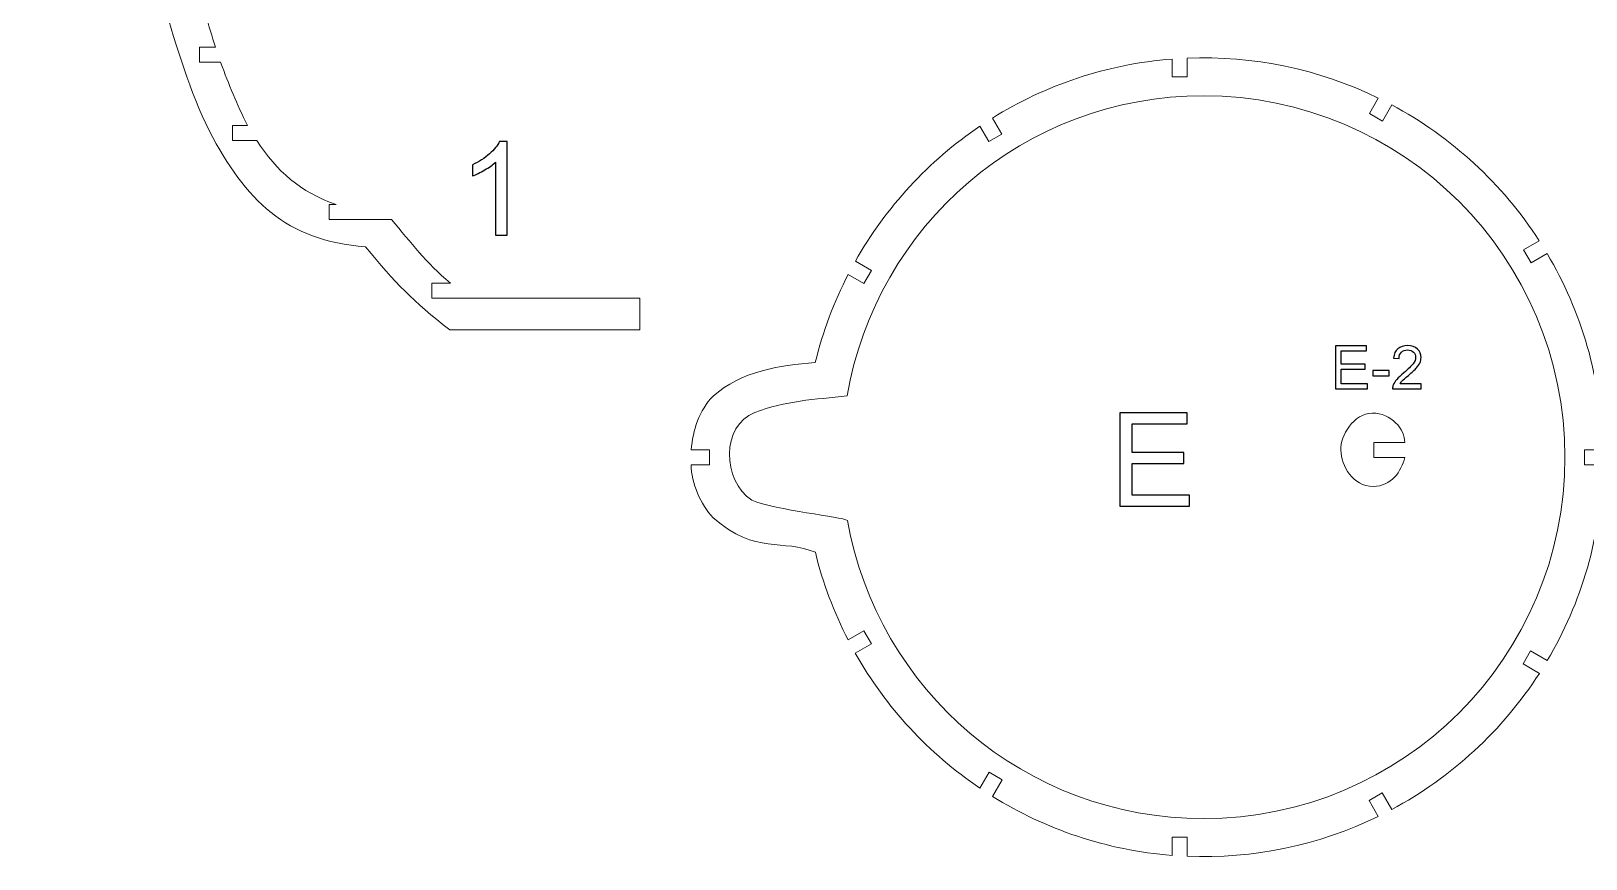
# Model space of a CAD drawing. Header units: millimetres. Extents: x 467 to 1359, y -935 to 982.
# Drawn here: x 467.3 to 777.8, y -486.5 to -321.2 of the extents above; entities that cross this region are included whole.
import ezdxf

# ---------------------------------------------------------------- set-up
doc = ezdxf.new("R2010")
doc.units = ezdxf.units.MM
doc.header["$MEASUREMENT"] = 0
doc.layers.add('layer 1', color=7, linetype='Continuous')

msp = doc.modelspace()

# ---------------------------------------------------------------- linework, layer by layer
at = {"layer": 'layer 1', "color": 142, "lineweight": 9}
for points, knots in [([(502.8618, -341.1415), (498.9086, -333.1458), (496.3779, -324.3554), (493.7601, -315.8474), (493.7601, -315.8474), (491.0102, -305.9068), (488.4428, -296.0582), (484.9759, -286.341), (484.9759, -286.341), (482.109, -279.9833), (480.7848, -276.6126), (476.4669, -271.2492), (476.4669, -271.2492), (473.6693, -268.1334), (471.1409, -266.7447), (467.2594, -265.5554), (467.2594, -265.5554), (467.464, -264.7863), (467.6687, -264.0173), (467.8733, -263.2482), (467.8733, -263.2482), (467.8733, -263.2482), (468.2903, -261.5577), (468.2903, -261.5577), (468.2903, -261.5577), (468.2903, -261.5577), (473.4613, -261.5577), (473.4613, -261.5577), (473.4613, -261.5577), (473.4613, -261.5577), (473.4613, -264.5577), (473.4613, -264.5577), (473.4613, -264.5577), (475.6273, -264.5577), (478.0101, -264.5577), (480.1761, -264.5577), (480.1761, -264.5577), (482.271, -265.3263), (487.8393, -274.8295), (488.9728, -277.2528), (488.9728, -277.2528), (488.9728, -277.2528), (485.7591, -277.2528), (485.7591, -277.2528), (485.7591, -277.2528), (485.7591, -277.2528), (485.7591, -280.2528), (485.7591, -280.2528), (485.7591, -280.2528), (487.2619, -280.2528), (488.8052, -280.2528), (490.308, -280.2528), (490.308, -280.2528), (492.0511, -284.2405), (493.7974, -288.7485), (494.8608, -292.945), (494.8608, -292.945), (494.8608, -292.945), (491.6646, -292.9479), (491.6646, -292.9479), (491.6646, -292.9479), (491.6646, -292.9479), (491.6646, -295.9479), (491.6646, -295.9479), (491.6646, -295.9479), (491.6646, -295.9479), (495.8027, -295.9479), (495.8027, -295.9479), (495.8027, -295.9479), (497.0846, -300.1081), (498.2903, -304.46), (499.4575, -308.6535), (499.4575, -308.6535), (499.4575, -308.6535), (496.1731, -308.6535), (496.1731, -308.6535), (496.1731, -308.6535), (496.1731, -308.6535), (496.1731, -311.6535), (496.1731, -311.6535), (496.1731, -311.6535), (496.1731, -311.6535), (500.287, -311.6535), (500.287, -311.6535), (500.287, -311.6535), (501.4891, -315.9712), (502.734, -320.0694), (504.0667, -324.3486), (504.0667, -324.3486), (504.0667, -324.3486), (500.8721, -324.3486), (500.8721, -324.3486), (500.8721, -324.3486), (500.8721, -324.3486), (500.8721, -327.3486), (500.8721, -327.3486), (500.8721, -327.3486), (502.2691, -327.3486), (503.7002, -327.3486), (505.0972, -327.3486), (505.0972, -327.3486), (506.8012, -331.9787), (508.32, -335.6469), (510.5047, -340.0437), (510.5047, -340.0437), (510.5047, -340.0437), (507.4761, -340.0437), (507.4761, -340.0437), (507.4761, -340.0437), (507.4761, -340.0437), (507.4761, -343.0437), (507.4761, -343.0437), (507.4761, -343.0437), (509.0707, -343.0437), (510.7343, -343.0437), (512.3289, -343.0437), (512.3289, -343.0437), (516.4071, -349.1395), (520.9479, -353.3252), (528.2027, -355.8023), (528.2027, -355.8023), (528.2027, -355.8023), (526.7589, -355.8023), (526.7589, -355.8023), (526.7589, -355.8023), (526.7589, -355.8023), (526.7589, -358.8023), (526.7589, -358.8023), (526.7589, -358.8023), (526.7589, -358.8023), (539.2101, -358.8023), (539.2101, -358.8023), (539.2101, -358.8023), (543.2495, -363.5613), (546.0481, -367.343), (551, -371.4973), (551, -371.4973), (551, -371.4973), (547.2694, -371.4973), (547.2694, -371.4973), (547.2694, -371.4973), (547.2694, -371.4973), (547.2694, -374.4973), (547.2694, -374.4973), (547.2694, -374.4973), (547.2694, -374.4973), (588.8619, -374.4973), (588.8619, -374.4973), (588.8619, -374.4973), (588.8619, -376.6634), (588.8619, -378.6841), (588.8619, -380.8502), (588.8619, -380.8502), (576.1972, -380.8502), (563.5325, -380.8502), (550.8678, -380.8502), (550.8678, -380.8502), (543.5631, -375.147), (539.9957, -371.4817), (534.0614, -364.2555), (534.0614, -364.2555), (518.1044, -363.0468), (510.1347, -354.9214), (502.8618, -341.1415)], [0, 0, 0, 0, 0.02380952, 0.02380952, 0.02380952, 0.02380952, 0.04761905, 0.04761905, 0.04761905, 0.04761905, 0.07142857, 0.07142857, 0.07142857, 0.07142857, 0.0952381, 0.0952381, 0.0952381, 0.0952381, 0.11904762, 0.11904762, 0.11904762, 0.11904762, 0.14285714, 0.14285714, 0.14285714, 0.14285714, 0.16666667, 0.16666667, 0.16666667, 0.16666667, 0.19047619, 0.19047619, 0.19047619, 0.19047619, 0.21428571, 0.21428571, 0.21428571, 0.21428571, 0.23809524, 0.23809524, 0.23809524, 0.23809524, 0.26190476, 0.26190476, 0.26190476, 0.26190476, 0.28571429, 0.28571429, 0.28571429, 0.28571429, 0.30952381, 0.30952381, 0.30952381, 0.30952381, 0.33333333, 0.33333333, 0.33333333, 0.33333333, 0.35714286, 0.35714286, 0.35714286, 0.35714286, 0.38095238, 0.38095238, 0.38095238, 0.38095238, 0.4047619, 0.4047619, 0.4047619, 0.4047619, 0.42857143, 0.42857143, 0.42857143, 0.42857143, 0.45238095, 0.45238095, 0.45238095, 0.45238095, 0.47619048, 0.47619048, 0.47619048, 0.47619048, 0.5, 0.5, 0.5, 0.5, 0.52380952, 0.52380952, 0.52380952, 0.52380952, 0.54761905, 0.54761905, 0.54761905, 0.54761905, 0.57142857, 0.57142857, 0.57142857, 0.57142857, 0.5952381, 0.5952381, 0.5952381, 0.5952381, 0.61904762, 0.61904762, 0.61904762, 0.61904762, 0.64285714, 0.64285714, 0.64285714, 0.64285714, 0.66666667, 0.66666667, 0.66666667, 0.66666667, 0.69047619, 0.69047619, 0.69047619, 0.69047619, 0.71428571, 0.71428571, 0.71428571, 0.71428571, 0.73809524, 0.73809524, 0.73809524, 0.73809524, 0.76190476, 0.76190476, 0.76190476, 0.76190476, 0.78571429, 0.78571429, 0.78571429, 0.78571429, 0.80952381, 0.80952381, 0.80952381, 0.80952381, 0.83333333, 0.83333333, 0.83333333, 0.83333333, 0.85714286, 0.85714286, 0.85714286, 0.85714286, 0.88095238, 0.88095238, 0.88095238, 0.88095238, 0.9047619, 0.9047619, 0.9047619, 0.9047619, 0.92857143, 0.92857143, 0.92857143, 0.92857143, 0.95238095, 0.95238095, 0.95238095, 0.95238095, 1, 1, 1, 1]), ([(623.8926, -425.2792), (625.3959, -431.4244), (627.6136, -437.2891), (630.4482, -442.7836), (630.4482, -442.7836), (630.4482, -442.7836), (633.5878, -440.9709), (633.5878, -440.9709), (633.5878, -440.9709), (633.5878, -440.9709), (635.0878, -443.569), (635.0878, -443.569), (635.0878, -443.569), (635.0878, -443.569), (631.8725, -445.4253), (631.8725, -445.4253), (631.8725, -445.4253), (637.9713, -456.2288), (646.5149, -465.469), (656.7519, -472.3946), (656.7519, -472.3946), (656.7519, -472.3946), (658.5869, -469.2164), (658.5869, -469.2164), (658.5869, -469.2164), (658.5869, -469.2164), (661.185, -470.7164), (661.185, -470.7164), (661.185, -470.7164), (661.185, -470.7164), (659.2718, -474.0301), (659.2718, -474.0301), (659.2718, -474.0301), (669.8302, -480.6087), (682.0368, -484.7893), (695.1313, -485.8086), (695.1313, -485.8086), (695.1313, -485.8086), (695.1313, -482.1796), (695.1313, -482.1796), (695.1313, -482.1796), (695.1313, -482.1796), (698.1313, -482.1796), (698.1313, -482.1796), (698.1313, -482.1796), (698.1313, -482.1796), (698.1313, -485.9882), (698.1313, -485.9882), (698.1313, -485.9882), (711.3569, -486.5223), (724.431, -483.8282), (736.3365, -478.02), (736.3365, -478.02), (736.3365, -478.02), (734.4906, -474.8228), (734.4906, -474.8228), (734.4906, -474.8228), (734.4906, -474.8228), (737.0887, -473.3228), (737.0887, -473.3228), (737.0887, -473.3228), (737.0887, -473.3228), (739.0107, -476.6517), (739.0107, -476.6517), (739.0107, -476.6517), (751.002, -470.2306), (761.1638, -460.8363), (768.5046, -449.4517), (768.5046, -449.4517), (768.5046, -449.4517), (765.2445, -447.5694), (765.2445, -447.5694), (765.2445, -447.5694), (765.2445, -447.5694), (766.7445, -444.9713), (766.7445, -444.9713), (766.7445, -444.9713), (766.7445, -444.9713), (770.0804, -446.8973), (770.0804, -446.8973), (770.0804, -446.8973), (776.8953, -435.4011), (780.9061, -422.0471), (781.1695, -407.7759), (781.1695, -407.7759), (781.1695, -407.7759), (777.488, -407.7759), (777.488, -407.7759), (777.488, -407.7759), (777.488, -407.7759), (777.488, -404.7759), (777.488, -404.7759), (777.488, -404.7759), (777.488, -404.7759), (781.1695, -404.7759), (781.1695, -404.7759), (781.1695, -404.7759), (780.9058, -390.4871), (776.8851, -377.1186), (770.0553, -365.6121), (770.0553, -365.6121), (770.0553, -365.6121), (766.8291, -367.4747), (766.8291, -367.4747), (766.8291, -367.4747), (766.8291, -367.4747), (765.3291, -364.8766), (765.3291, -364.8766), (765.3291, -364.8766), (765.3291, -364.8766), (768.4775, -363.0589), (768.4775, -363.0589), (768.4775, -363.0589), (761.1377, -351.6903), (750.9844, -342.3101), (739.0044, -335.8967), (739.0044, -335.8967), (739.0044, -335.8967), (737.1415, -339.1233), (737.1415, -339.1233), (737.1415, -339.1233), (737.1415, -339.1233), (734.5434, -337.6233), (734.5434, -337.6233), (734.5434, -337.6233), (734.5434, -337.6233), (736.3301, -334.5286), (736.3301, -334.5286), (736.3301, -334.5286), (724.4544, -328.737), (711.3269, -326.016), (698.1313, -326.5637), (698.1313, -326.5637), (698.1313, -326.5637), (698.1313, -330.2664), (698.1313, -330.2664), (698.1313, -330.2664), (698.1313, -330.2664), (695.1313, -330.2664), (695.1313, -330.2664), (695.1313, -330.2664), (695.1313, -330.2664), (695.1313, -326.7433), (695.1313, -326.7433), (695.1313, -326.7433), (682.039, -327.7625), (669.8346, -331.9416), (659.278, -338.5183), (659.278, -338.5183), (659.278, -338.5183), (661.132, -341.7296), (661.132, -341.7296), (661.132, -341.7296), (661.132, -341.7296), (658.5339, -343.2296), (658.5339, -343.2296), (658.5339, -343.2296), (658.5339, -343.2296), (656.758, -340.1536), (656.758, -340.1536), (656.758, -340.1536), (646.5213, -347.0787), (637.9796, -356.3189), (631.8827, -367.1219), (631.8827, -367.1219), (631.8827, -367.1219), (635.0878, -368.9724), (635.0878, -368.9724), (635.0878, -368.9724), (635.0878, -368.9724), (633.5878, -371.5705), (633.5878, -371.5705), (633.5878, -371.5705), (633.5878, -371.5705), (630.4585, -369.7638), (630.4585, -369.7638), (630.4585, -369.7638), (627.6083, -375.2907), (625.3822, -381.192), (623.8801, -387.3769), (623.8801, -387.3769), (616.6023, -387.9538), (609.064, -389.0843), (603.4768, -394.0839), (603.4768, -394.0839), (600.7179, -396.8428), (599.4179, -400.9802), (599.0953, -404.7731), (599.0953, -404.7731), (599.0953, -404.7731), (602.7783, -404.7759), (602.7783, -404.7759), (602.7783, -404.7759), (602.7783, -404.7759), (602.7783, -407.7759), (602.7783, -407.7759), (602.7783, -407.7759), (602.7783, -407.7759), (599.0957, -407.7759), (599.0957, -407.7759), (599.0957, -407.7759), (599.0957, -411.4256), (600.9743, -415.7409), (603.4768, -418.3833), (603.4768, -418.3833), (612.1501, -425.9146), (617.4047, -422.4663), (623.8926, -425.2792)], [0, 0, 0, 0, 0.01886792, 0.01886792, 0.01886792, 0.01886792, 0.03773585, 0.03773585, 0.03773585, 0.03773585, 0.05660377, 0.05660377, 0.05660377, 0.05660377, 0.0754717, 0.0754717, 0.0754717, 0.0754717, 0.09433962, 0.09433962, 0.09433962, 0.09433962, 0.11320755, 0.11320755, 0.11320755, 0.11320755, 0.13207547, 0.13207547, 0.13207547, 0.13207547, 0.1509434, 0.1509434, 0.1509434, 0.1509434, 0.16981132, 0.16981132, 0.16981132, 0.16981132, 0.18867925, 0.18867925, 0.18867925, 0.18867925, 0.20754717, 0.20754717, 0.20754717, 0.20754717, 0.22641509, 0.22641509, 0.22641509, 0.22641509, 0.24528302, 0.24528302, 0.24528302, 0.24528302, 0.26415094, 0.26415094, 0.26415094, 0.26415094, 0.28301887, 0.28301887, 0.28301887, 0.28301887, 0.30188679, 0.30188679, 0.30188679, 0.30188679, 0.32075472, 0.32075472, 0.32075472, 0.32075472, 0.33962264, 0.33962264, 0.33962264, 0.33962264, 0.35849057, 0.35849057, 0.35849057, 0.35849057, 0.37735849, 0.37735849, 0.37735849, 0.37735849, 0.39622642, 0.39622642, 0.39622642, 0.39622642, 0.41509434, 0.41509434, 0.41509434, 0.41509434, 0.43396226, 0.43396226, 0.43396226, 0.43396226, 0.45283019, 0.45283019, 0.45283019, 0.45283019, 0.47169811, 0.47169811, 0.47169811, 0.47169811, 0.49056604, 0.49056604, 0.49056604, 0.49056604, 0.50943396, 0.50943396, 0.50943396, 0.50943396, 0.52830189, 0.52830189, 0.52830189, 0.52830189, 0.54716981, 0.54716981, 0.54716981, 0.54716981, 0.56603774, 0.56603774, 0.56603774, 0.56603774, 0.58490566, 0.58490566, 0.58490566, 0.58490566, 0.60377358, 0.60377358, 0.60377358, 0.60377358, 0.62264151, 0.62264151, 0.62264151, 0.62264151, 0.64150943, 0.64150943, 0.64150943, 0.64150943, 0.66037736, 0.66037736, 0.66037736, 0.66037736, 0.67924528, 0.67924528, 0.67924528, 0.67924528, 0.69811321, 0.69811321, 0.69811321, 0.69811321, 0.71698113, 0.71698113, 0.71698113, 0.71698113, 0.73584906, 0.73584906, 0.73584906, 0.73584906, 0.75471698, 0.75471698, 0.75471698, 0.75471698, 0.77358491, 0.77358491, 0.77358491, 0.77358491, 0.79245283, 0.79245283, 0.79245283, 0.79245283, 0.81132075, 0.81132075, 0.81132075, 0.81132075, 0.83018868, 0.83018868, 0.83018868, 0.83018868, 0.8490566, 0.8490566, 0.8490566, 0.8490566, 0.86792453, 0.86792453, 0.86792453, 0.86792453, 0.88679245, 0.88679245, 0.88679245, 0.88679245, 0.90566038, 0.90566038, 0.90566038, 0.90566038, 0.9245283, 0.9245283, 0.9245283, 0.9245283, 0.94339623, 0.94339623, 0.94339623, 0.94339623, 0.96226415, 0.96226415, 0.96226415, 0.96226415, 1, 1, 1, 1]), ([(630.312, -418.9022), (629.1586, -418.1544), (616.1033, -416.9046), (611.1814, -414.8696), (611.1814, -414.8696), (605.2203, -410.9233), (605.1112, -399.9314), (611.7953, -397.3648), (611.7953, -397.3648), (617.947, -395.0027), (623.7371, -394.7217), (630.2427, -394.0487), (630.2427, -394.0487), (636.0379, -360.0863), (665.5857, -334.0794), (701.4081, -334.0794), (701.4081, -334.0794), (741.2812, -334.0794), (773.6046, -366.4028), (773.6046, -406.2759), (773.6046, -406.2759), (773.6046, -446.149), (741.2812, -478.4724), (701.4081, -478.4724), (701.4081, -478.4724), (665.8338, -478.4724), (636.269, -452.7429), (630.312, -418.9022)], [0, 0, 0, 0, 0.125, 0.125, 0.125, 0.125, 0.25, 0.25, 0.25, 0.25, 0.375, 0.375, 0.375, 0.375, 0.5, 0.5, 0.5, 0.5, 0.625, 0.625, 0.625, 0.625, 0.75, 0.75, 0.75, 0.75, 1, 1, 1, 1]), ([(735.332, -412.1262), (738.9184, -412.1262), (740.9333, -409.0987), (741.6398, -406.3237), (741.6398, -406.3237), (739.8649, -406.3237), (737.2128, -406.3237), (735.4379, -406.3237), (735.4379, -406.3237), (735.4379, -405.3237), (735.4379, -404.3237), (735.4379, -403.3237), (735.4379, -403.3237), (737.205, -403.3249), (739.843, -403.3262), (741.6101, -403.3274), (741.6101, -403.3274), (741.6321, -400.6731), (738.8985, -397.4282), (735.1308, -397.4789), (735.1308, -397.4789), (731.443, -397.5285), (728.6959, -401.9626), (728.8339, -404.8465), (728.8339, -404.8465), (728.9838, -407.9785), (731.192, -412.1262), (735.332, -412.1262)], [0, 0, 0, 0, 0.125, 0.125, 0.125, 0.125, 0.25, 0.25, 0.25, 0.25, 0.375, 0.375, 0.375, 0.375, 0.5, 0.5, 0.5, 0.5, 0.625, 0.625, 0.625, 0.625, 0.75, 0.75, 0.75, 0.75, 1, 1, 1, 1])]:
    msp.add_open_spline(points, degree=3, knots=knots, dxfattribs=at)
at = {"layer": 'layer 1', "color": 242}
for points, knots in [([(562.3097, -361.9002), (562.3097, -361.9002), (560.0204, -361.9002), (560.0204, -361.9002), (560.0204, -361.9002), (560.0204, -361.9002), (560.0204, -347.3233), (560.0204, -347.3233), (560.0204, -347.3233), (559.4697, -347.8523), (558.7457, -348.3769), (557.8525, -348.9015), (557.8525, -348.9015), (556.9593, -349.4262), (556.1529, -349.8207), (555.4418, -350.0809), (555.4418, -350.0809), (555.4418, -350.0809), (555.4418, -347.8696), (555.4418, -347.8696), (555.4418, -347.8696), (556.7208, -347.2713), (557.8395, -346.5429), (558.7977, -345.6844), (558.7977, -345.6844), (559.7559, -344.8302), (560.4366, -344.0021), (560.8355, -343.1956), (560.8355, -343.1956), (560.8355, -343.1956), (562.3097, -343.1956), (562.3097, -343.1956), (562.3097, -343.1956), (562.3097, -343.1956), (562.3097, -361.9002), (562.3097, -361.9002)], [0, 0, 0, 0, 0.1, 0.1, 0.1, 0.1, 0.2, 0.2, 0.2, 0.2, 0.3, 0.3, 0.3, 0.3, 0.4, 0.4, 0.4, 0.4, 0.5, 0.5, 0.5, 0.5, 0.6, 0.6, 0.6, 0.6, 0.7, 0.7, 0.7, 0.7, 0.8, 0.8, 0.8, 0.8, 1, 1, 1, 1]), ([(727.7945, -392.6067), (727.7945, -392.6067), (727.7945, -384.0141), (727.7945, -384.0141), (727.7945, -384.0141), (727.7945, -384.0141), (733.9989, -384.0141), (733.9989, -384.0141), (733.9989, -384.0141), (733.9989, -384.0141), (733.9989, -385.0222), (733.9989, -385.0222), (733.9989, -385.0222), (733.9989, -385.0222), (728.9345, -385.0222), (728.9345, -385.0222), (728.9345, -385.0222), (728.9345, -385.0222), (728.9345, -387.6624), (728.9345, -387.6624), (728.9345, -387.6624), (728.9345, -387.6624), (733.6749, -387.6624), (733.6749, -387.6624), (733.6749, -387.6624), (733.6749, -387.6624), (733.6749, -388.6704), (733.6749, -388.6704), (733.6749, -388.6704), (733.6749, -388.6704), (728.9345, -388.6704), (728.9345, -388.6704), (728.9345, -388.6704), (728.9345, -388.6704), (728.9345, -391.5986), (728.9345, -391.5986), (728.9345, -391.5986), (728.9345, -391.5986), (734.2029, -391.5986), (734.2029, -391.5986), (734.2029, -391.5986), (734.2029, -391.5986), (734.2029, -392.6067), (734.2029, -392.6067), (734.2029, -392.6067), (734.2029, -392.6067), (727.7945, -392.6067), (727.7945, -392.6067)], [0, 0, 0, 0, 0.07692308, 0.07692308, 0.07692308, 0.07692308, 0.15384615, 0.15384615, 0.15384615, 0.15384615, 0.23076923, 0.23076923, 0.23076923, 0.23076923, 0.30769231, 0.30769231, 0.30769231, 0.30769231, 0.38461538, 0.38461538, 0.38461538, 0.38461538, 0.46153846, 0.46153846, 0.46153846, 0.46153846, 0.53846154, 0.53846154, 0.53846154, 0.53846154, 0.61538462, 0.61538462, 0.61538462, 0.61538462, 0.69230769, 0.69230769, 0.69230769, 0.69230769, 0.76923077, 0.76923077, 0.76923077, 0.76923077, 0.84615385, 0.84615385, 0.84615385, 0.84615385, 1, 1, 1, 1]), ([(744.8836, -391.5986), (744.8836, -391.5986), (744.8836, -392.6067), (744.8836, -392.6067), (744.8836, -392.6067), (744.8836, -392.6067), (739.1952, -392.6067), (739.1952, -392.6067), (739.1952, -392.6067), (739.1872, -392.3527), (739.2292, -392.1087), (739.3192, -391.8727), (739.3192, -391.8727), (739.4652, -391.4866), (739.6993, -391.1046), (740.0213, -390.7306), (740.0213, -390.7306), (740.3433, -390.3565), (740.8033, -389.9245), (741.4014, -389.4345), (741.4014, -389.4345), (742.3314, -388.6684), (742.9635, -388.0624), (743.2935, -387.6144), (743.2935, -387.6144), (743.6255, -387.1663), (743.7915, -386.7423), (743.7915, -386.3423), (743.7915, -386.3423), (743.7915, -385.9243), (743.6415, -385.5722), (743.3415, -385.2842), (743.3415, -385.2842), (743.0415, -384.9982), (742.6495, -384.8542), (742.1674, -384.8542), (742.1674, -384.8542), (741.6574, -384.8542), (741.2494, -385.0062), (740.9433, -385.3102), (740.9433, -385.3102), (740.6373, -385.6122), (740.4833, -386.0323), (740.4793, -386.5703), (740.4793, -386.5703), (740.4793, -386.5703), (739.3992, -386.4623), (739.3992, -386.4623), (739.3992, -386.4623), (739.4732, -385.6542), (739.7533, -385.0382), (740.2373, -384.6142), (740.2373, -384.6142), (740.7233, -384.1901), (741.3734, -383.9781), (742.1914, -383.9781), (742.1914, -383.9781), (743.0155, -383.9781), (743.6695, -384.2061), (744.1496, -384.6642), (744.1496, -384.6642), (744.6316, -385.1222), (744.8716, -385.6902), (744.8716, -386.3663), (744.8716, -386.3663), (744.8716, -386.7103), (744.8016, -387.0483), (744.6596, -387.3804), (744.6596, -387.3804), (744.5196, -387.7144), (744.2856, -388.0644), (743.9595, -388.4324), (743.9595, -388.4324), (743.6315, -388.7984), (743.0895, -389.3045), (742.3334, -389.9445), (742.3334, -389.9445), (741.6994, -390.4766), (741.2914, -390.8366), (741.1114, -391.0266), (741.1114, -391.0266), (740.9313, -391.2166), (740.7833, -391.4066), (740.6653, -391.5986), (740.6653, -391.5986), (740.6653, -391.5986), (744.8836, -391.5986), (744.8836, -391.5986)], [0, 0, 0, 0, 0.04347826, 0.04347826, 0.04347826, 0.04347826, 0.08695652, 0.08695652, 0.08695652, 0.08695652, 0.13043478, 0.13043478, 0.13043478, 0.13043478, 0.17391304, 0.17391304, 0.17391304, 0.17391304, 0.2173913, 0.2173913, 0.2173913, 0.2173913, 0.26086957, 0.26086957, 0.26086957, 0.26086957, 0.30434783, 0.30434783, 0.30434783, 0.30434783, 0.34782609, 0.34782609, 0.34782609, 0.34782609, 0.39130435, 0.39130435, 0.39130435, 0.39130435, 0.43478261, 0.43478261, 0.43478261, 0.43478261, 0.47826087, 0.47826087, 0.47826087, 0.47826087, 0.52173913, 0.52173913, 0.52173913, 0.52173913, 0.56521739, 0.56521739, 0.56521739, 0.56521739, 0.60869565, 0.60869565, 0.60869565, 0.60869565, 0.65217391, 0.65217391, 0.65217391, 0.65217391, 0.69565217, 0.69565217, 0.69565217, 0.69565217, 0.73913043, 0.73913043, 0.73913043, 0.73913043, 0.7826087, 0.7826087, 0.7826087, 0.7826087, 0.82608696, 0.82608696, 0.82608696, 0.82608696, 0.86956522, 0.86956522, 0.86956522, 0.86956522, 0.91304348, 0.91304348, 0.91304348, 0.91304348, 1, 1, 1, 1]), ([(735.2229, -390.0265), (735.2229, -390.0265), (735.2229, -388.9705), (735.2229, -388.9705), (735.2229, -388.9705), (735.2229, -388.9705), (738.4871, -388.9705), (738.4871, -388.9705), (738.4871, -388.9705), (738.4871, -388.9705), (738.4871, -390.0265), (738.4871, -390.0265), (738.4871, -390.0265), (738.4871, -390.0265), (735.2229, -390.0265), (735.2229, -390.0265)], [0, 0, 0, 0, 0.2, 0.2, 0.2, 0.2, 0.4, 0.4, 0.4, 0.4, 0.6, 0.6, 0.6, 0.6, 1, 1, 1, 1]), ([(684.7107, -416.0463), (684.7107, -416.0463), (684.7107, -397.4198), (684.7107, -397.4198), (684.7107, -397.4198), (684.7107, -397.4198), (698.1603, -397.4198), (698.1603, -397.4198), (698.1603, -397.4198), (698.1603, -397.4198), (698.1603, -399.605), (698.1603, -399.605), (698.1603, -399.605), (698.1603, -399.605), (687.1821, -399.605), (687.1821, -399.605), (687.1821, -399.605), (687.1821, -399.605), (687.1821, -405.3282), (687.1821, -405.3282), (687.1821, -405.3282), (687.1821, -405.3282), (697.4579, -405.3282), (697.4579, -405.3282), (697.4579, -405.3282), (697.4579, -405.3282), (697.4579, -407.5135), (697.4579, -407.5135), (697.4579, -407.5135), (697.4579, -407.5135), (687.1821, -407.5135), (687.1821, -407.5135), (687.1821, -407.5135), (687.1821, -407.5135), (687.1821, -413.8611), (687.1821, -413.8611), (687.1821, -413.8611), (687.1821, -413.8611), (698.6025, -413.8611), (698.6025, -413.8611), (698.6025, -413.8611), (698.6025, -413.8611), (698.6025, -416.0463), (698.6025, -416.0463), (698.6025, -416.0463), (698.6025, -416.0463), (684.7107, -416.0463), (684.7107, -416.0463)], [0, 0, 0, 0, 0.07692308, 0.07692308, 0.07692308, 0.07692308, 0.15384615, 0.15384615, 0.15384615, 0.15384615, 0.23076923, 0.23076923, 0.23076923, 0.23076923, 0.30769231, 0.30769231, 0.30769231, 0.30769231, 0.38461538, 0.38461538, 0.38461538, 0.38461538, 0.46153846, 0.46153846, 0.46153846, 0.46153846, 0.53846154, 0.53846154, 0.53846154, 0.53846154, 0.61538462, 0.61538462, 0.61538462, 0.61538462, 0.69230769, 0.69230769, 0.69230769, 0.69230769, 0.76923077, 0.76923077, 0.76923077, 0.76923077, 0.84615385, 0.84615385, 0.84615385, 0.84615385, 1, 1, 1, 1])]:
    msp.add_open_spline(points, degree=3, knots=knots, dxfattribs=at)

doc.saveas('drawing.dxf')
